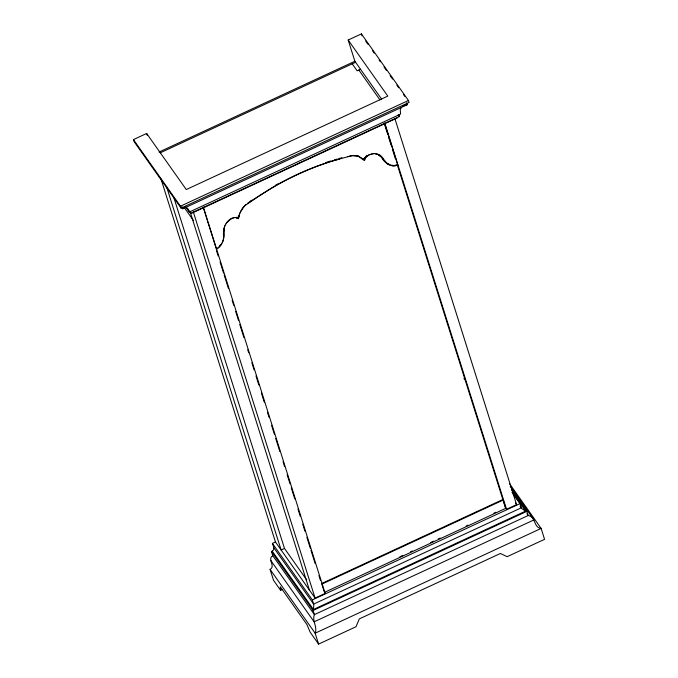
<?xml version="1.0" encoding="UTF-8"?>
<svg xmlns="http://www.w3.org/2000/svg" width="678" height="678" viewBox="0 0 678 678"><rect width="100%" height="100%" fill="white"/><g stroke="black" fill="none" stroke-linecap="round" stroke-linejoin="round"><path stroke-width="1.02" d="M223.511 236.275L223.426 233.147M223.613 228.842L223.689 238.325M223.664 231.8L224.316 227.52M223.969 229.342L224.054 236.173L222.901 241.351M223.511 237.275L223.604 232.495M238.52 216.18L237.978 218.113A5.068 3.831 -35.2 0 0 237.436 217.562L236.995 217.282M238.698 215.638L238.3 217.858M239.054 216.138L238.309 218.672L235.308 217.452M239.47 214.409L238.402 218.689A5.068 3.831 -35.2 0 0 237.792 218.062C233.13 215.807 227.494 220.392 225.562 224.477M364.408 158.694L364.73 157.669M509.475 483.6L541.137 528.433L544.57 539.324L507.152 556.68L500.372 553.494L359.306 618.904L356.009 626.752L318.592 644.1L315.151 633.201C317.762 626.921 311.804 620.921 314.406 614.632L272.776 555.697L271.454 551.519L272.217 551.163L313.422 609.488L313.804 604.844L312.312 599.911L272.403 543.409L275.463 541.993L315.075 598.064L325.143 593.394L203.341 207.07M364.425 159.271L364.84 157.576M223.537 239.351L222.299 242.783M224.147 228.037L224.893 225.766M239.3 214.909L240.029 212.722M365.188 157.932C364.713 163.847 359.967 155.457 356.916 156.059M239.876 213.18L242.529 208.07L246.055 204.324M401.122 107.853L400.266 109.675L400.537 114.124L189.315 212.053L185.679 206.917M224.74 226.215L225.681 224.096M364.603 160.271L364.662 160.042A5.068 3.831 -35.2 0 1 364.756 159.203L365.586 157.271L367.29 155.771M222.426 242.377L220.723 245.411M240.597 211.502L244.792 205.671L250.487 201.908A229.35 173.424 -35.2 0 1 273.556 187.035A225.655 170.619 -35.2 0 1 330.957 161.508L339.441 158.974M365.188 158.076L368.942 154.948L372.315 153.779M221.672 243.783L219.774 246.572L216.452 249.284L207.9 222.147L208.248 222.647M219.418 246.072L220.367 244.911M226.588 222.867L230.706 219.096L234.029 217.74M219.799 246.326L217.502 248.394M183.975 207.646L182.763 208.79L181.551 207.078M238.198 217.985L237.393 218.163L236.486 217.333M365.595 156.593L367.027 155.415M272.776 555.697C266.946 558.867 275.929 566.257 270.09 569.41L273.522 580.309L280.599 590.318L282.48 589.445M272.217 551.163C275.226 549.553 273.149 545.671 272.403 543.409M364.145 159.652L362.06 158.44M247.411 203.341L273.395 186.925A225.071 170.186 -35.2 0 1 330.652 161.466L351.094 155.83L355.958 155.754M402.596 106.387L404.656 105.336M133.43 139.6L146.651 133.464L186.264 189.543L387.791 96.107L348.178 40.027L361.408 33.9L408.444 100.488L409.054 102.42L181.077 208.121L134.032 141.524L133.43 139.6L180.467 206.188L181.077 208.121M159.101 152.025L354.874 61.266L381.604 99.098M160.288 152.804L355.577 62.266M360.535 69.275L357.17 70.834L352.221 63.825M180.467 206.188L408.444 100.488M406.605 102.802L407.207 104.734L182.763 208.79L182.153 206.858M187.789 209.01L190.806 213.282L399.384 116.574L398.774 114.65M192.188 212.994L397.24 117.921M306.753 579.978L284.48 548.443L281.116 550.002L166.635 186.916M321.482 583.622L502.856 499.525L503.203 500.033L505.813 508.305L324.44 592.394L325.143 593.394M503.203 500.033L321.83 584.122L324.152 591.47M399.901 556.74L402.774 555.409M410.453 551.85L412.377 550.96M430.606 542.502L433.488 541.171M438.285 538.942L440.2 538.052M466.117 526.043L468.032 525.153M493.948 513.136L495.864 512.246M397.257 164.627L505.457 507.805L506.525 509.305L516.594 504.635L394.799 118.345M312.312 599.911L519.958 503.644L521.602 508.5L525.645 511.093L313.422 609.488M271.454 551.519L313.083 610.454L526.84 511.348L528.162 515.534C536.044 516.314 533.247 527.662 541.137 528.433L315.151 633.201L270.09 569.41M368.756 154.864L374.044 153.609M347.619 156.703L352.272 155.618M334.373 159.881L337.203 159.033M396.927 164.847L397.478 164.695L398.181 165.695M396.215 165.534L397.613 165.127M339.085 158.474L341.915 157.728M405.503 105.132L407.207 104.734M394.867 165.288L396.215 165.059M394.791 165.779L397.825 165.195L384.672 123.455M393.367 165.847L395.223 165.788M373.561 153.601C377.756 153.347 381.841 155.762 383.773 159.474M391.604 165.246L393.02 165.347M391.96 165.754L393.867 165.856M353.84 155.593L359.052 156.584L363.188 159.042M364.552 160.296L362.832 158.542M185.196 207.18L187.484 208.324L189.315 212.053M392.52 165.763L387.952 164.44L383.358 160.067M375.18 153.694L378.265 154.66L380.917 156.576M391.189 165.5L387.494 163.762L384.189 160.237M357.179 155.584L358.704 156.084M389.545 164.576L387.146 163.262M377.909 154.16L382.019 157.847M387.604 163.932L384.265 161.228M380.053 155.093L385.426 161.873M364.018 159.652L364.306 159.542A5.068 3.831 -35.2 0 1 364.349 158.991M365.679 41.019L368.12 44.477M372.4 50.528L374.231 53.13M379.121 60.045L380.341 61.774M384.002 66.961L386.452 70.419M390.113 75.614L392.554 79.072M396.833 85.123L398.664 87.716M403.554 94.64L404.774 96.369M398.181 114.87L399.384 116.574M358.857 70.054L379.926 99.878M389.274 138.049L389.621 138.558M510.178 486.185L533.993 519.89L314.117 621.828L270.776 560.46M511.754 489.991L526.84 511.348M512.314 492.228L525.645 511.093M512.093 492.516L519.958 503.644M526.95 513.822L528.162 515.534L314.406 614.632L313.083 610.454M520.068 506.11L521.272 507.822L313.634 604.09L273.726 547.587M515.466 503.025L516.594 504.635M184.492 207.849L193.527 220.63M318.592 644.1L310.1 632.082L306.948 624.565L280.277 586.809L280.599 590.318M381.663 157.347L382.934 159.288M382.578 158.788L383.714 160.567M361.408 33.9L362.01 35.832M384.714 122.981L506.525 509.305M384.265 123.43L387.647 134.134M388.884 138.058L391.096 145.092M392.367 149.109L395.215 158.16M464.023 378.256L464.464 379.629M348.178 40.027L354.874 61.266M203.298 207.544L207.587 221.172M216.57 250.902L218.163 255.945M220.07 261.996L223.571 273.081M224.206 275.099L228.333 288.209M232.147 300.303L233.741 305.346M235.647 311.397L238.512 320.474M239.783 324.508L243.911 337.61M247.724 349.712L248.682 352.738M251.86 362.815L254.089 369.874M255.996 375.926L258.852 385.002M261.394 393.062L264.259 402.139M267.437 412.224L269.022 417.258M271.573 425.326L274.429 434.403M275.7 438.437L279.836 451.54M283.014 461.625L284.599 466.667M287.15 474.727L290.006 483.804M291.277 487.838L294.777 498.932M297.956 509.009L300.176 516.068M302.719 524.136L304.947 531.188M306.854 537.239L310.355 548.332M310.99 550.35L315.117 563.452M318.931 575.554L320.524 580.597M193.272 211.782L315.075 598.064M190.196 211.35L190.806 213.282M190.162 211.841L309.414 590.055M173.771 197.332L284.48 548.443M146.651 133.464L147.262 135.397M160.983 178.899L275.463 541.993M275.827 185.009A225.655 170.619 -35.2 0 1 277.59 184.018M325.915 162.534A225.655 170.619 -35.2 0 1 330.601 161.008M250.131 201.408A229.35 173.424 -35.2 0 1 251.792 200.239"/></g></svg>
